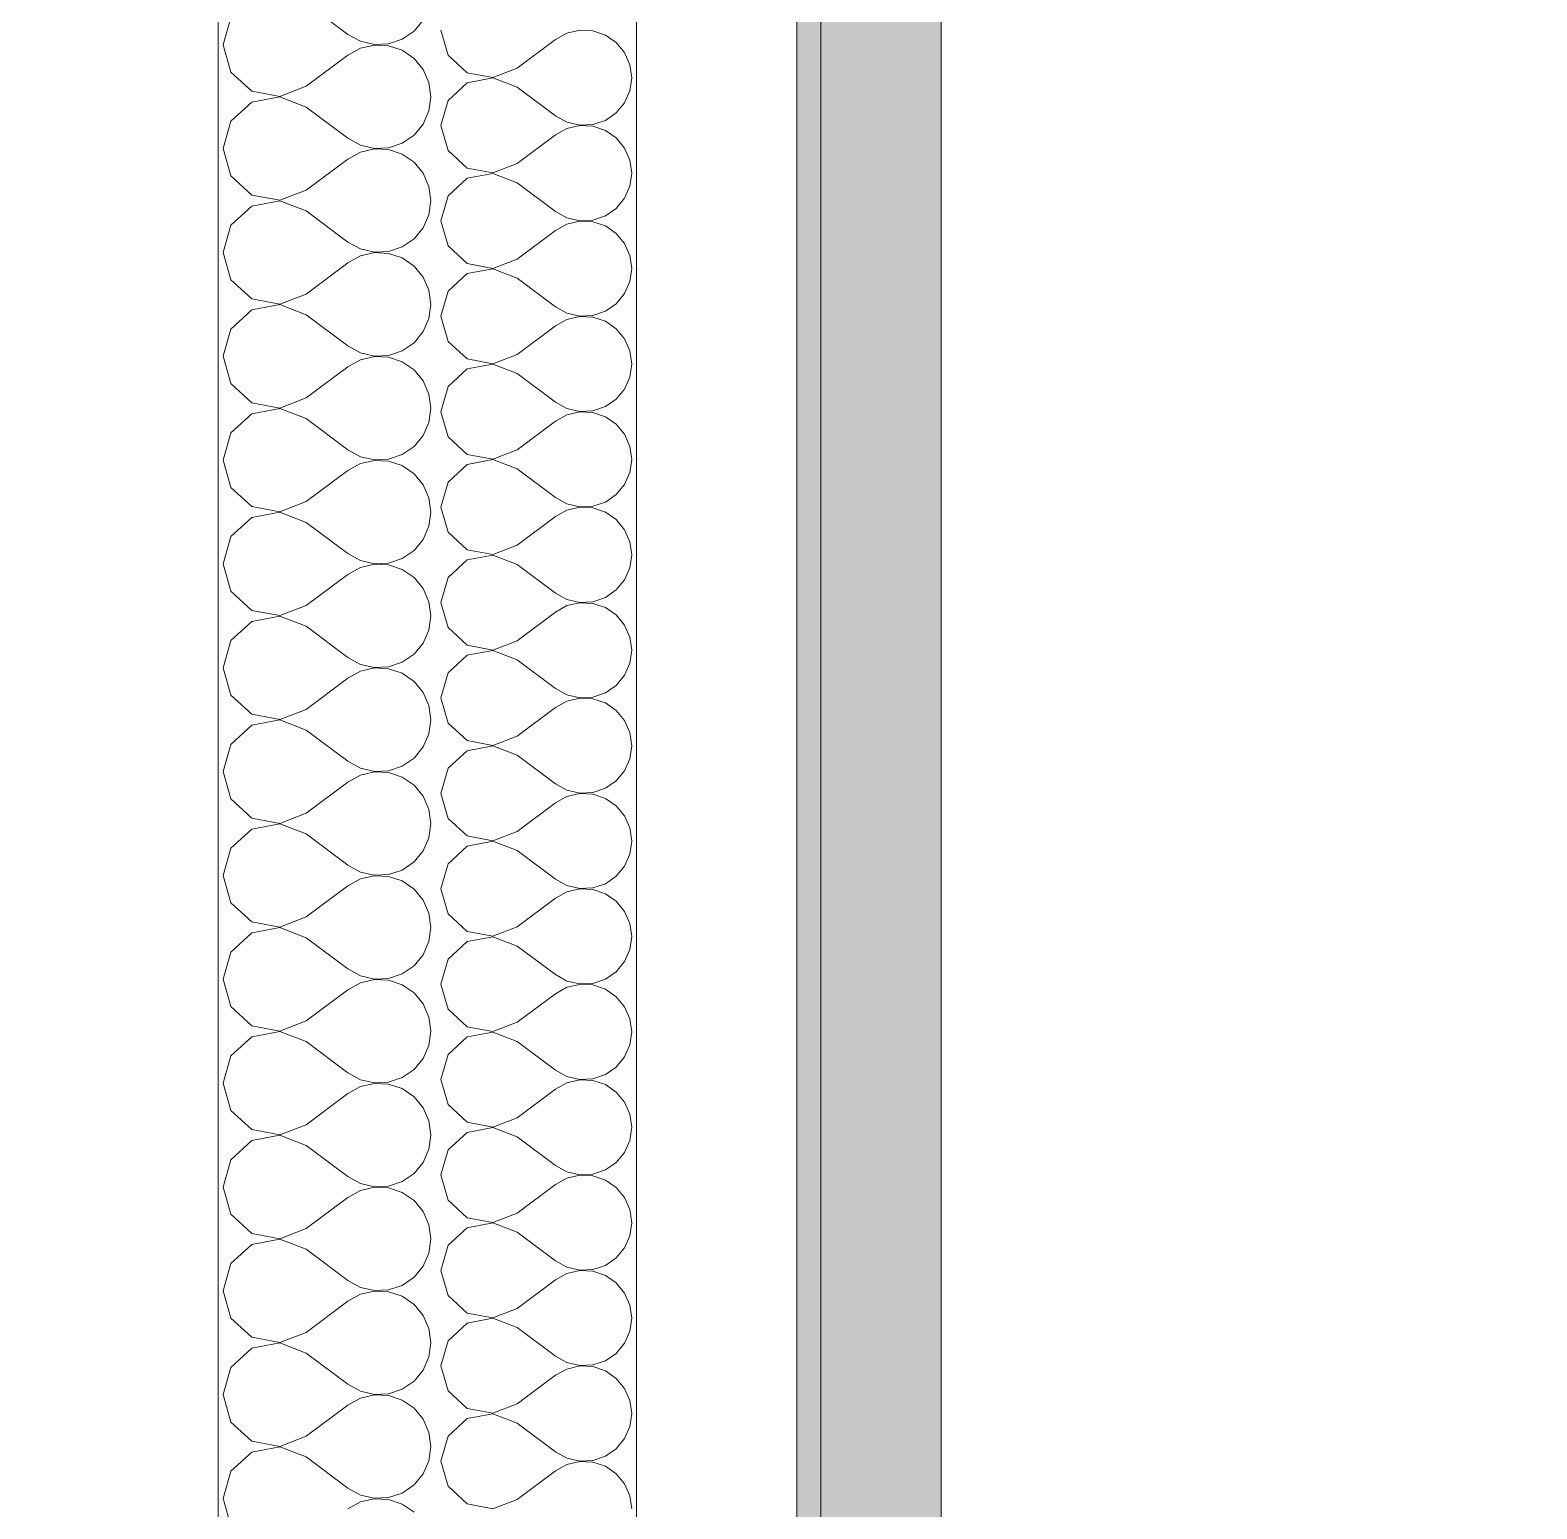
# Model space of a CAD drawing. Header units: millimetres. Extents: x -48147 to 1417267, y -496296 to 18123.
# Drawn here: x 1364998.7 to 1365203.7, y -477746.8 to -477545.6 of the extents above; entities that cross this region are included whole.
import ezdxf

# ---------------------------------------------------------------- set-up
doc = ezdxf.new("R2010")
doc.units = ezdxf.units.MM
doc.header["$MEASUREMENT"] = 0
doc.linetypes.add('Wipeout_Contour', pattern=[1000, 0, -1000])
doc.layers.add('New_A-25-M_Wall_Int', color=7, linetype='Continuous')
doc.layers.add('New_A-25-M_Wall_Int_Pen_No__1', color=7, linetype='Continuous', lineweight=13)
doc.layers.add('New_A-25-M_Wall_Int_Pen_No__107', color=7, linetype='Continuous', lineweight=15, true_color=0xa6a6a6)

# ---------------------------------------------------------------- blocks, each defined once
blk = doc.blocks.new('*X68', base_point=(1376122.47, -491272.82))
at = {"layer": 'New_A-25-M_Wall_Int_Pen_No__107', "linetype": 'Continuous'}
for p, q in [((1365054.57, -477545.55), (1365055.54, -477548.97)), ((1365064.96, -477550.75), (1365070.15, -477546.85)), ((1365071.72, -477545.98), (1365070.15, -477546.85)), ((1365073.46, -477545.58), (1365071.72, -477545.98)), ((1365075.25, -477545.67), (1365073.46, -477545.58)), ((1365076.95, -477546.24), (1365075.25, -477545.67)), ((1365078.42, -477547.25), (1365076.95, -477546.24)), ((1365055.54, -477548.97), (1365058.16, -477551.36)), ((1365079.57, -477548.63), (1365078.42, -477547.25)), ((1365080.29, -477550.27), (1365079.57, -477548.63)), ((1365061.64, -477552.02), (1365064.96, -477550.75)), ((1365080.53, -477552.04), (1365080.29, -477550.27)), ((1365058.16, -477552.73), (1365055.54, -477555.12)), ((1365058.16, -477551.36), (1365061.64, -477552.02)), ((1365061.64, -477552.07), (1365058.16, -477552.73)), ((1365064.96, -477553.34), (1365061.64, -477552.07)), ((1365064.96, -477553.34), (1365070.15, -477557.24)), ((1365080.29, -477553.82), (1365080.53, -477552.04)), ((1365055.54, -477555.12), (1365054.57, -477558.54)), ((1365079.57, -477555.46), (1365080.29, -477553.82)), ((1365070.15, -477557.24), (1365071.72, -477558.1)), ((1365076.95, -477557.85), (1365078.42, -477556.84)), ((1365078.42, -477556.84), (1365079.57, -477555.46)), ((1365054.57, -477558.54), (1365055.54, -477561.95)), ((1365071.72, -477558.97), (1365070.15, -477559.83)), ((1365071.72, -477558.1), (1365073.46, -477558.51)), ((1365073.46, -477558.56), (1365071.72, -477558.97)), ((1365073.46, -477558.51), (1365075.25, -477558.42)), ((1365075.25, -477558.65), (1365073.46, -477558.56)), ((1365075.25, -477558.42), (1365076.95, -477557.85)), ((1365076.95, -477559.22), (1365075.25, -477558.65)), ((1365078.42, -477560.23), (1365076.95, -477559.22)), ((1365064.96, -477563.73), (1365070.15, -477559.83)), ((1365079.57, -477561.61), (1365078.42, -477560.23)), ((1365055.54, -477561.95), (1365058.16, -477564.34)), ((1365080.29, -477563.25), (1365079.57, -477561.61)), ((1365080.53, -477565.03), (1365080.29, -477563.25)), ((1365058.16, -477564.34), (1365061.64, -477565)), ((1365061.64, -477565.05), (1365058.16, -477565.71)), ((1365061.64, -477565), (1365064.96, -477563.73)), ((1365064.96, -477566.32), (1365061.64, -477565.05)), ((1365080.29, -477566.8), (1365080.53, -477565.03)), ((1365058.16, -477565.71), (1365055.54, -477568.1)), ((1365064.96, -477566.32), (1365070.15, -477570.22)), ((1365079.57, -477568.44), (1365080.29, -477566.8)), ((1365055.54, -477568.1), (1365054.57, -477571.52)), ((1365078.42, -477569.82), (1365079.57, -477568.44)), ((1365054.57, -477571.52), (1365055.54, -477574.93)), ((1365070.15, -477570.22), (1365071.72, -477571.09)), ((1365071.72, -477571.09), (1365073.46, -477571.49)), ((1365073.46, -477571.54), (1365071.72, -477571.95)), ((1365073.46, -477571.49), (1365075.25, -477571.4)), ((1365075.25, -477571.63), (1365073.46, -477571.54)), ((1365075.25, -477571.4), (1365076.95, -477570.83)), ((1365076.95, -477572.2), (1365075.25, -477571.63)), ((1365076.95, -477570.83), (1365078.42, -477569.82)), ((1365064.96, -477576.71), (1365070.15, -477572.81)), ((1365071.72, -477571.95), (1365070.15, -477572.81)), ((1365078.42, -477573.22), (1365076.95, -477572.2)), ((1365079.57, -477574.6), (1365078.42, -477573.22)), ((1365055.54, -477574.93), (1365058.16, -477577.32)), ((1365080.29, -477576.23), (1365079.57, -477574.6)), ((1365058.16, -477577.32), (1365061.64, -477577.98)), ((1365061.64, -477577.98), (1365064.96, -477576.71)), ((1365080.53, -477578.01), (1365080.29, -477576.23)), ((1365058.16, -477578.69), (1365055.54, -477581.09)), ((1365061.64, -477578.03), (1365058.16, -477578.69)), ((1365064.96, -477579.31), (1365061.64, -477578.03)), ((1365064.96, -477579.31), (1365070.15, -477583.2)), ((1365079.57, -477581.42), (1365080.29, -477579.78)), ((1365080.29, -477579.78), (1365080.53, -477578.01)), ((1365055.54, -477581.09), (1365054.57, -477584.5)), ((1365078.42, -477582.8), (1365079.57, -477581.42)), ((1365070.15, -477583.2), (1365071.72, -477584.07)), ((1365071.72, -477584.07), (1365073.46, -477584.47)), ((1365075.25, -477584.39), (1365076.95, -477583.81)), ((1365076.95, -477583.81), (1365078.42, -477582.8)), ((1365054.57, -477584.5), (1365055.54, -477587.91)), ((1365064.96, -477589.69), (1365070.15, -477585.8)), ((1365071.72, -477584.93), (1365070.15, -477585.8)), ((1365073.46, -477584.52), (1365071.72, -477584.93)), ((1365073.46, -477584.47), (1365075.25, -477584.39)), ((1365075.25, -477584.61), (1365073.46, -477584.52)), ((1365076.95, -477585.18), (1365075.25, -477584.61)), ((1365078.42, -477586.2), (1365076.95, -477585.18)), ((1365055.54, -477587.91), (1365058.16, -477590.3)), ((1365079.57, -477587.58), (1365078.42, -477586.2)), ((1365080.29, -477589.22), (1365079.57, -477587.58)), ((1365061.64, -477590.96), (1365064.96, -477589.69)), ((1365080.53, -477590.99), (1365080.29, -477589.22)), ((1365058.16, -477591.67), (1365055.54, -477594.07)), ((1365058.16, -477590.3), (1365061.64, -477590.96)), ((1365061.64, -477591.02), (1365058.16, -477591.67)), ((1365064.96, -477592.29), (1365061.64, -477591.02)), ((1365064.96, -477592.29), (1365070.15, -477596.18)), ((1365080.29, -477592.76), (1365080.53, -477590.99)), ((1365055.54, -477594.07), (1365054.57, -477597.48)), ((1365079.57, -477594.4), (1365080.29, -477592.76)), ((1365070.15, -477596.18), (1365071.72, -477597.05)), ((1365076.95, -477596.79), (1365078.42, -477595.78)), ((1365078.42, -477595.78), (1365079.57, -477594.4)), ((1365054.57, -477597.48), (1365055.54, -477600.89)), ((1365071.72, -477597.91), (1365070.15, -477598.78)), ((1365071.72, -477597.05), (1365073.46, -477597.45)), ((1365073.46, -477597.51), (1365071.72, -477597.91)), ((1365073.46, -477597.45), (1365075.25, -477597.37)), ((1365075.25, -477597.59), (1365073.46, -477597.51)), ((1365075.25, -477597.37), (1365076.95, -477596.79)), ((1365076.95, -477598.17), (1365075.25, -477597.59)), ((1365078.42, -477599.18), (1365076.95, -477598.17)), ((1365064.96, -477602.67), (1365070.15, -477598.78)), ((1365079.57, -477600.56), (1365078.42, -477599.18)), ((1365055.54, -477600.89), (1365058.16, -477603.29)), ((1365080.29, -477602.2), (1365079.57, -477600.56)), ((1365080.53, -477603.97), (1365080.29, -477602.2)), ((1365058.16, -477603.29), (1365061.64, -477603.94)), ((1365061.64, -477604), (1365058.16, -477604.66)), ((1365061.64, -477603.94), (1365064.96, -477602.67)), ((1365064.96, -477605.27), (1365061.64, -477604)), ((1365080.29, -477605.74), (1365080.53, -477603.97)), ((1365058.16, -477604.66), (1365055.54, -477607.05)), ((1365064.96, -477605.27), (1365070.15, -477609.16)), ((1365079.57, -477607.38), (1365080.29, -477605.74)), ((1365055.54, -477607.05), (1365054.57, -477610.46)), ((1365078.42, -477608.76), (1365079.57, -477607.38)), ((1365054.57, -477610.46), (1365055.54, -477613.87)), ((1365070.15, -477609.16), (1365071.72, -477610.03)), ((1365071.72, -477610.03), (1365073.46, -477610.44)), ((1365073.46, -477610.49), (1365071.72, -477610.89)), ((1365073.46, -477610.44), (1365075.25, -477610.35)), ((1365075.25, -477610.57), (1365073.46, -477610.49)), ((1365075.25, -477610.35), (1365076.95, -477609.78)), ((1365076.95, -477611.15), (1365075.25, -477610.57)), ((1365076.95, -477609.78), (1365078.42, -477608.76)), ((1365064.96, -477615.65), (1365070.15, -477611.76)), ((1365071.72, -477610.89), (1365070.15, -477611.76)), ((1365078.42, -477612.16), (1365076.95, -477611.15)), ((1365079.57, -477613.54), (1365078.42, -477612.16)), ((1365055.54, -477613.87), (1365058.16, -477616.27)), ((1365080.29, -477615.18), (1365079.57, -477613.54)), ((1365058.16, -477616.27), (1365061.64, -477616.93)), ((1365061.64, -477616.93), (1365064.96, -477615.65)), ((1365080.53, -477616.95), (1365080.29, -477615.18)), ((1365058.16, -477617.64), (1365055.54, -477620.03)), ((1365061.64, -477616.98), (1365058.16, -477617.64)), ((1365064.96, -477618.25), (1365061.64, -477616.98)), ((1365064.96, -477618.25), (1365070.15, -477622.15)), ((1365079.57, -477620.36), (1365080.29, -477618.73)), ((1365080.29, -477618.73), (1365080.53, -477616.95)), ((1365055.54, -477620.03), (1365054.57, -477623.44)), ((1365078.42, -477621.74), (1365079.57, -477620.36)), ((1365070.15, -477622.15), (1365071.72, -477623.01)), ((1365071.72, -477623.01), (1365073.46, -477623.42)), ((1365075.25, -477623.33), (1365076.95, -477622.76)), ((1365076.95, -477622.76), (1365078.42, -477621.74)), ((1365054.57, -477623.44), (1365055.54, -477626.86)), ((1365064.96, -477628.64), (1365070.15, -477624.74)), ((1365071.72, -477623.87), (1365070.15, -477624.74)), ((1365073.46, -477623.47), (1365071.72, -477623.87)), ((1365073.46, -477623.42), (1365075.25, -477623.33)), ((1365075.25, -477623.56), (1365073.46, -477623.47)), ((1365076.95, -477624.13), (1365075.25, -477623.56)), ((1365078.42, -477625.14), (1365076.95, -477624.13)), ((1365055.54, -477626.86), (1365058.16, -477629.25)), ((1365079.57, -477626.52), (1365078.42, -477625.14)), ((1365080.29, -477628.16), (1365079.57, -477626.52)), ((1365061.64, -477629.91), (1365064.96, -477628.64)), ((1365080.53, -477629.93), (1365080.29, -477628.16)), ((1365058.16, -477630.62), (1365055.54, -477633.01)), ((1365058.16, -477629.25), (1365061.64, -477629.91)), ((1365061.64, -477629.96), (1365058.16, -477630.62)), ((1365064.96, -477631.23), (1365061.64, -477629.96)), ((1365064.96, -477631.23), (1365070.15, -477635.13)), ((1365080.29, -477631.71), (1365080.53, -477629.93)), ((1365055.54, -477633.01), (1365054.57, -477636.42)), ((1365079.57, -477633.35), (1365080.29, -477631.71)), ((1365070.15, -477635.13), (1365071.72, -477635.99)), ((1365076.95, -477635.74), (1365078.42, -477634.73)), ((1365078.42, -477634.73), (1365079.57, -477633.35)), ((1365054.57, -477636.42), (1365055.54, -477639.84)), ((1365071.72, -477636.86), (1365070.15, -477637.72)), ((1365071.72, -477635.99), (1365073.46, -477636.4)), ((1365073.46, -477636.45), (1365071.72, -477636.86)), ((1365073.46, -477636.4), (1365075.25, -477636.31)), ((1365075.25, -477636.54), (1365073.46, -477636.45)), ((1365075.25, -477636.31), (1365076.95, -477635.74)), ((1365076.95, -477637.11), (1365075.25, -477636.54)), ((1365078.42, -477638.12), (1365076.95, -477637.11)), ((1365064.96, -477641.62), (1365070.15, -477637.72)), ((1365079.57, -477639.5), (1365078.42, -477638.12)), ((1365055.54, -477639.84), (1365058.16, -477642.23)), ((1365080.29, -477641.14), (1365079.57, -477639.5)), ((1365080.53, -477642.92), (1365080.29, -477641.14)), ((1365058.16, -477642.23), (1365061.64, -477642.89)), ((1365061.64, -477642.94), (1365058.16, -477643.6)), ((1365061.64, -477642.89), (1365064.96, -477641.62)), ((1365064.96, -477644.21), (1365061.64, -477642.94)), ((1365080.29, -477644.69), (1365080.53, -477642.92)), ((1365058.16, -477643.6), (1365055.54, -477645.99)), ((1365064.96, -477644.21), (1365070.15, -477648.11)), ((1365079.57, -477646.33), (1365080.29, -477644.69)), ((1365055.54, -477645.99), (1365054.57, -477649.41)), ((1365078.42, -477647.71), (1365079.57, -477646.33)), ((1365054.57, -477649.41), (1365055.54, -477652.82)), ((1365070.15, -477648.11), (1365071.72, -477648.97)), ((1365071.72, -477648.97), (1365073.46, -477649.38)), ((1365073.46, -477649.43), (1365071.72, -477649.84)), ((1365073.46, -477649.38), (1365075.25, -477649.29)), ((1365075.25, -477649.52), (1365073.46, -477649.43)), ((1365075.25, -477649.29), (1365076.95, -477648.72)), ((1365076.95, -477650.09), (1365075.25, -477649.52)), ((1365076.95, -477648.72), (1365078.42, -477647.71)), ((1365064.96, -477654.6), (1365070.15, -477650.7)), ((1365071.72, -477649.84), (1365070.15, -477650.7)), ((1365078.42, -477651.11), (1365076.95, -477650.09)), ((1365079.57, -477652.48), (1365078.42, -477651.11)), ((1365055.54, -477652.82), (1365058.16, -477655.21)), ((1365080.29, -477654.12), (1365079.57, -477652.48)), ((1365058.16, -477655.21), (1365061.64, -477655.87)), ((1365061.64, -477655.87), (1365064.96, -477654.6)), ((1365080.53, -477655.9), (1365080.29, -477654.12)), ((1365058.16, -477656.58), (1365055.54, -477658.98)), ((1365061.64, -477655.92), (1365058.16, -477656.58)), ((1365064.96, -477657.2), (1365061.64, -477655.92)), ((1365064.96, -477657.2), (1365070.15, -477661.09)), ((1365079.57, -477659.31), (1365080.29, -477657.67)), ((1365080.29, -477657.67), (1365080.53, -477655.9)), ((1365055.54, -477658.98), (1365054.57, -477662.39)), ((1365078.42, -477660.69), (1365079.57, -477659.31)), ((1365070.15, -477661.09), (1365071.72, -477661.96)), ((1365071.72, -477661.96), (1365073.46, -477662.36)), ((1365075.25, -477662.28), (1365076.95, -477661.7)), ((1365076.95, -477661.7), (1365078.42, -477660.69)), ((1365054.57, -477662.39), (1365055.54, -477665.8)), ((1365064.96, -477667.58), (1365070.15, -477663.69)), ((1365071.72, -477662.82), (1365070.15, -477663.69)), ((1365073.46, -477662.41), (1365071.72, -477662.82)), ((1365073.46, -477662.36), (1365075.25, -477662.28)), ((1365075.25, -477662.5), (1365073.46, -477662.41)), ((1365076.95, -477663.07), (1365075.25, -477662.5)), ((1365078.42, -477664.09), (1365076.95, -477663.07)), ((1365055.54, -477665.8), (1365058.16, -477668.19)), ((1365079.57, -477665.47), (1365078.42, -477664.09)), ((1365080.29, -477667.11), (1365079.57, -477665.47)), ((1365061.64, -477668.85), (1365064.96, -477667.58)), ((1365080.53, -477668.88), (1365080.29, -477667.11)), ((1365058.16, -477669.56), (1365055.54, -477671.96)), ((1365058.16, -477668.19), (1365061.64, -477668.85)), ((1365061.64, -477668.91), (1365058.16, -477669.56)), ((1365064.96, -477670.18), (1365061.64, -477668.91)), ((1365064.96, -477670.18), (1365070.15, -477674.07)), ((1365080.29, -477670.65), (1365080.53, -477668.88)), ((1365055.54, -477671.96), (1365054.57, -477675.37)), ((1365079.57, -477672.29), (1365080.29, -477670.65)), ((1365070.15, -477674.07), (1365071.72, -477674.94)), ((1365076.95, -477674.68), (1365078.42, -477673.67)), ((1365078.42, -477673.67), (1365079.57, -477672.29)), ((1365054.57, -477675.37), (1365055.54, -477678.78)), ((1365071.72, -477675.8), (1365070.15, -477676.67)), ((1365071.72, -477674.94), (1365073.46, -477675.34)), ((1365073.46, -477675.4), (1365071.72, -477675.8)), ((1365073.46, -477675.34), (1365075.25, -477675.26)), ((1365075.25, -477675.48), (1365073.46, -477675.4)), ((1365075.25, -477675.26), (1365076.95, -477674.68)), ((1365076.95, -477676.05), (1365075.25, -477675.48)), ((1365078.42, -477677.07), (1365076.95, -477676.05)), ((1365064.96, -477680.56), (1365070.15, -477676.67)), ((1365079.57, -477678.45), (1365078.42, -477677.07)), ((1365055.54, -477678.78), (1365058.16, -477681.18)), ((1365080.29, -477680.09), (1365079.57, -477678.45)), ((1365080.53, -477681.86), (1365080.29, -477680.09)), ((1365058.16, -477681.18), (1365061.64, -477681.83)), ((1365061.64, -477681.89), (1365058.16, -477682.55)), ((1365061.64, -477681.83), (1365064.96, -477680.56)), ((1365064.96, -477683.16), (1365061.64, -477681.89)), ((1365080.29, -477683.63), (1365080.53, -477681.86)), ((1365058.16, -477682.55), (1365055.54, -477684.94)), ((1365064.96, -477683.16), (1365070.15, -477687.05)), ((1365079.57, -477685.27), (1365080.29, -477683.63)), ((1365055.54, -477684.94), (1365054.57, -477688.35)), ((1365078.42, -477686.65), (1365079.57, -477685.27)), ((1365054.57, -477688.35), (1365055.54, -477691.76)), ((1365070.15, -477687.05), (1365071.72, -477687.92)), ((1365071.72, -477687.92), (1365073.46, -477688.33)), ((1365073.46, -477688.38), (1365071.72, -477688.78)), ((1365073.46, -477688.33), (1365075.25, -477688.24)), ((1365075.25, -477688.46), (1365073.46, -477688.38)), ((1365075.25, -477688.24), (1365076.95, -477687.67)), ((1365076.95, -477689.04), (1365075.25, -477688.46)), ((1365076.95, -477687.67), (1365078.42, -477686.65)), ((1365064.96, -477693.54), (1365070.15, -477689.65)), ((1365071.72, -477688.78), (1365070.15, -477689.65)), ((1365078.42, -477690.05), (1365076.95, -477689.04)), ((1365079.57, -477691.43), (1365078.42, -477690.05)), ((1365055.54, -477691.76), (1365058.16, -477694.16)), ((1365080.29, -477693.07), (1365079.57, -477691.43)), ((1365058.16, -477694.16), (1365061.64, -477694.82)), ((1365061.64, -477694.82), (1365064.96, -477693.54)), ((1365080.53, -477694.84), (1365080.29, -477693.07)), ((1365058.16, -477695.53), (1365055.54, -477697.92)), ((1365061.64, -477694.87), (1365058.16, -477695.53)), ((1365064.96, -477696.14), (1365061.64, -477694.87)), ((1365064.96, -477696.14), (1365070.15, -477700.03)), ((1365079.57, -477698.25), (1365080.29, -477696.62)), ((1365080.29, -477696.62), (1365080.53, -477694.84)), ((1365055.54, -477697.92), (1365054.57, -477701.33)), ((1365078.42, -477699.63), (1365079.57, -477698.25)), ((1365070.15, -477700.03), (1365071.72, -477700.9)), ((1365071.72, -477700.9), (1365073.46, -477701.31)), ((1365075.25, -477701.22), (1365076.95, -477700.65)), ((1365076.95, -477700.65), (1365078.42, -477699.63)), ((1365054.57, -477701.33), (1365055.54, -477704.75)), ((1365064.96, -477706.53), (1365070.15, -477702.63)), ((1365071.72, -477701.76), (1365070.15, -477702.63)), ((1365073.46, -477701.36), (1365071.72, -477701.76)), ((1365073.46, -477701.31), (1365075.25, -477701.22)), ((1365075.25, -477701.45), (1365073.46, -477701.36)), ((1365076.95, -477702.02), (1365075.25, -477701.45)), ((1365078.42, -477703.03), (1365076.95, -477702.02)), ((1365055.54, -477704.75), (1365058.16, -477707.14)), ((1365079.57, -477704.41), (1365078.42, -477703.03)), ((1365080.29, -477706.05), (1365079.57, -477704.41)), ((1365061.64, -477707.8), (1365064.96, -477706.53)), ((1365080.53, -477707.82), (1365080.29, -477706.05)), ((1365058.16, -477708.51), (1365055.54, -477710.9)), ((1365058.16, -477707.14), (1365061.64, -477707.8)), ((1365061.64, -477707.85), (1365058.16, -477708.51)), ((1365064.96, -477709.12), (1365061.64, -477707.85)), ((1365064.96, -477709.12), (1365070.15, -477713.02)), ((1365080.29, -477709.6), (1365080.53, -477707.82)), ((1365055.54, -477710.9), (1365054.57, -477714.31)), ((1365079.57, -477711.24), (1365080.29, -477709.6)), ((1365070.15, -477713.02), (1365071.72, -477713.88)), ((1365076.95, -477713.63), (1365078.42, -477712.62)), ((1365078.42, -477712.62), (1365079.57, -477711.24)), ((1365054.57, -477714.31), (1365055.54, -477717.73)), ((1365071.72, -477714.75), (1365070.15, -477715.61)), ((1365071.72, -477713.88), (1365073.46, -477714.29)), ((1365073.46, -477714.34), (1365071.72, -477714.75)), ((1365073.46, -477714.29), (1365075.25, -477714.2)), ((1365075.25, -477714.43), (1365073.46, -477714.34)), ((1365075.25, -477714.2), (1365076.95, -477713.63)), ((1365076.95, -477715), (1365075.25, -477714.43)), ((1365078.42, -477716.01), (1365076.95, -477715)), ((1365064.96, -477719.51), (1365070.15, -477715.61)), ((1365079.57, -477717.39), (1365078.42, -477716.01)), ((1365055.54, -477717.73), (1365058.16, -477720.12)), ((1365080.29, -477719.03), (1365079.57, -477717.39)), ((1365080.53, -477720.81), (1365080.29, -477719.03)), ((1365058.16, -477720.12), (1365061.64, -477720.78)), ((1365061.64, -477720.83), (1365058.16, -477721.49)), ((1365061.64, -477720.78), (1365064.96, -477719.51)), ((1365064.96, -477722.1), (1365061.64, -477720.83)), ((1365080.29, -477722.58), (1365080.53, -477720.81)), ((1365058.16, -477721.49), (1365055.54, -477723.88)), ((1365064.96, -477722.1), (1365070.15, -477726)), ((1365079.57, -477724.22), (1365080.29, -477722.58)), ((1365055.54, -477723.88), (1365054.57, -477727.3)), ((1365078.42, -477725.6), (1365079.57, -477724.22)), ((1365054.57, -477727.3), (1365055.54, -477730.71)), ((1365070.15, -477726), (1365071.72, -477726.86)), ((1365071.72, -477726.86), (1365073.46, -477727.27)), ((1365073.46, -477727.32), (1365071.72, -477727.73)), ((1365073.46, -477727.27), (1365075.25, -477727.18)), ((1365075.25, -477727.41), (1365073.46, -477727.32)), ((1365075.25, -477727.18), (1365076.95, -477726.61)), ((1365076.95, -477727.98), (1365075.25, -477727.41)), ((1365076.95, -477726.61), (1365078.42, -477725.6)), ((1365064.96, -477732.49), (1365070.15, -477728.59)), ((1365071.72, -477727.73), (1365070.15, -477728.59)), ((1365078.42, -477729), (1365076.95, -477727.98)), ((1365079.57, -477730.37), (1365078.42, -477729)), ((1365055.54, -477730.71), (1365058.16, -477733.1)), ((1365080.29, -477732.01), (1365079.57, -477730.37)), ((1365058.16, -477733.1), (1365061.64, -477733.76)), ((1365061.64, -477733.76), (1365064.96, -477732.49)), ((1365080.53, -477733.79), (1365080.29, -477732.01)), ((1365058.16, -477734.47), (1365055.54, -477736.87)), ((1365061.64, -477733.81), (1365058.16, -477734.47)), ((1365064.96, -477735.09), (1365061.64, -477733.81)), ((1365064.96, -477735.09), (1365070.15, -477738.98)), ((1365079.57, -477737.2), (1365080.29, -477735.56)), ((1365080.29, -477735.56), (1365080.53, -477733.79)), ((1365055.54, -477736.87), (1365054.57, -477740.28)), ((1365078.42, -477738.58), (1365079.57, -477737.2)), ((1365070.15, -477738.98), (1365071.72, -477739.85)), ((1365071.72, -477739.85), (1365073.46, -477740.25)), ((1365075.25, -477740.16), (1365076.95, -477739.59)), ((1365076.95, -477739.59), (1365078.42, -477738.58)), ((1365054.57, -477740.28), (1365055.54, -477743.69)), ((1365064.96, -477745.47), (1365070.15, -477741.58)), ((1365071.72, -477740.71), (1365070.15, -477741.58)), ((1365073.46, -477740.3), (1365071.72, -477740.71)), ((1365073.46, -477740.25), (1365075.25, -477740.16)), ((1365075.25, -477740.39), (1365073.46, -477740.3)), ((1365076.95, -477740.96), (1365075.25, -477740.39)), ((1365078.42, -477741.98), (1365076.95, -477740.96)), ((1365055.54, -477743.69), (1365058.16, -477746.08)), ((1365079.57, -477743.36), (1365078.42, -477741.98)), ((1365080.29, -477745), (1365079.57, -477743.36)), ((1365061.64, -477746.74), (1365064.96, -477745.47)), ((1365080.53, -477746.77), (1365080.29, -477745)), ((1365058.16, -477746.08), (1365061.64, -477746.74))]:
    blk.add_line(p, q, dxfattribs=at)
blk = doc.blocks.new('Section Elem_44_2', base_point=(1376122.47, -491272.82))
at = {"layer": 'New_A-25-M_Wall_Int_Pen_No__107', "linetype": 'Continuous', "lineweight": 0, "true_color": 0x535353}
blk.add_hatch(color=251, dxfattribs=at).paths.add_polyline_path([(1365106.26, -475339.25), (1365102.99, -475339.25), (1365102.99, -479122.82), (1365106.26, -479122.82), (1365106.26, -476122.82), (1365106.26, -476097.82)])
at = {"layer": 'New_A-25-M_Wall_Int_Pen_No__1', "linetype": 'Continuous'}
blk.add_line((1365106.26, -476122.82), (1365106.26, -479122.82), dxfattribs=at)
at = {"color": 254, "linetype": 'Wipeout_Contour', "lineweight": 0, "ltscale": 8681565.631465085}
blk.add_wipeout([(1365122.62, -479122.82), (1366009.15, -479122.82), (1366009.15, -477022.82), (1366549.27, -477022.82), (1366549.27, -476122.82), (1365122.62, -476122.82)], dxfattribs=at).dxf.layer = 'New_A-25-M_Wall_Int'
at = {"layer": 'New_A-25-M_Wall_Int_Pen_No__107', "linetype": 'Continuous'}
blk.add_hatch(color=256, dxfattribs=at).paths.add_polyline_path([(1365106.26, -476122.82), (1365106.26, -479122.82), (1365122.62, -479122.82), (1365122.62, -476122.82)])
at = {"layer": 'New_A-25-M_Wall_Int_Pen_No__1', "linetype": 'Continuous'}
blk.add_line((1365122.62, -476122.82), (1365122.62, -479122.82), dxfattribs=at)
at = {"color": 254, "linetype": 'Wipeout_Contour', "lineweight": 0, "ltscale": 5784432.987416171}
blk.add_wipeout([(1365102.99, -475339.25), (1365081.18, -475339.25), (1365081.18, -479122.82), (1365102.99, -479122.82)], dxfattribs=at).dxf.layer = 'New_A-25-M_Wall_Int'
at = {"layer": 'New_A-25-M_Wall_Int_Pen_No__1', "linetype": 'Continuous'}
blk.add_line((1365102.99, -475339.25), (1365102.99, -479122.82), dxfattribs=at)
at = {"color": 254, "linetype": 'Wipeout_Contour', "lineweight": 0, "ltscale": 5784340.344564119}
blk.add_wipeout([(1365081.18, -475339.25), (1365053.92, -475339.25), (1365053.92, -479122.82), (1365081.18, -479122.82)], dxfattribs=at).dxf.layer = 'New_A-25-M_Wall_Int'
at = {"layer": 'New_A-25-M_Wall_Int_Pen_No__1', "linetype": 'Continuous'}
blk.add_line((1365081.18, -475339.25), (1365081.18, -479122.82), dxfattribs=at)
at = {"layer": 'New_A-25-M_Wall_Int'}
blk.add_blockref('*X68', (1376122.47, -491272.82), dxfattribs=at)
blk = doc.blocks.new('*X85', base_point=(1376122.47, -491272.82))
at = {"layer": 'New_A-25-M_Wall_Int_Pen_No__107', "linetype": 'Continuous'}
for p, q in [((1365036.26, -477541.91), (1365041.91, -477546.15)), ((1365026.01, -477543.84), (1365024.96, -477547.56)), ((1365050.92, -477545.71), (1365052.16, -477544.21)), ((1365041.91, -477546.15), (1365043.62, -477547.09)), ((1365043.62, -477547.09), (1365045.52, -477547.53)), ((1365047.46, -477547.44), (1365049.31, -477546.81)), ((1365049.31, -477546.81), (1365050.92, -477545.71)), ((1365024.96, -477547.56), (1365026.01, -477551.27)), ((1365036.26, -477553.21), (1365041.91, -477548.97)), ((1365043.62, -477548.03), (1365041.91, -477548.97)), ((1365045.52, -477547.59), (1365043.62, -477548.03)), ((1365045.52, -477547.53), (1365047.46, -477547.44)), ((1365047.46, -477547.68), (1365045.52, -477547.59)), ((1365049.31, -477548.3), (1365047.46, -477547.68)), ((1365050.92, -477549.41), (1365049.31, -477548.3)), ((1365026.01, -477551.27), (1365028.86, -477553.88)), ((1365052.16, -477550.91), (1365050.92, -477549.41)), ((1365052.95, -477552.69), (1365052.16, -477550.91)), ((1365032.66, -477554.59), (1365036.26, -477553.21)), ((1365053.22, -477554.62), (1365052.95, -477552.69)), ((1365028.86, -477555.37), (1365026.01, -477557.97)), ((1365028.86, -477553.88), (1365032.66, -477554.59)), ((1365032.66, -477554.65), (1365028.86, -477555.37)), ((1365036.26, -477556.04), (1365032.66, -477554.65)), ((1365052.95, -477556.55), (1365053.22, -477554.62)), ((1365036.26, -477556.04), (1365041.91, -477560.27)), ((1365052.16, -477558.34), (1365052.95, -477556.55)), ((1365026.01, -477557.97), (1365024.96, -477561.69)), ((1365050.92, -477559.84), (1365052.16, -477558.34)), ((1365041.91, -477560.27), (1365043.62, -477561.22)), ((1365043.62, -477561.22), (1365045.52, -477561.66)), ((1365047.46, -477561.56), (1365049.31, -477560.94)), ((1365049.31, -477560.94), (1365050.92, -477559.84)), ((1365024.96, -477561.69), (1365026.01, -477565.4)), ((1365036.26, -477567.34), (1365041.91, -477563.1)), ((1365043.62, -477562.16), (1365041.91, -477563.1)), ((1365045.52, -477561.71), (1365043.62, -477562.16)), ((1365045.52, -477561.66), (1365047.46, -477561.56)), ((1365047.46, -477561.81), (1365045.52, -477561.71)), ((1365049.31, -477562.43), (1365047.46, -477561.81)), ((1365050.92, -477563.54), (1365049.31, -477562.43)), ((1365052.16, -477565.04), (1365050.92, -477563.54)), ((1365026.01, -477565.4), (1365028.86, -477568)), ((1365052.95, -477566.82), (1365052.16, -477565.04)), ((1365032.66, -477568.72), (1365036.26, -477567.34)), ((1365053.22, -477568.75), (1365052.95, -477566.82)), ((1365028.86, -477569.5), (1365026.01, -477572.1)), ((1365028.86, -477568), (1365032.66, -477568.72)), ((1365032.66, -477568.78), (1365028.86, -477569.5)), ((1365036.26, -477570.16), (1365032.66, -477568.78)), ((1365052.95, -477570.68), (1365053.22, -477568.75)), ((1365036.26, -477570.16), (1365041.91, -477574.4)), ((1365052.16, -477572.46), (1365052.95, -477570.68)), ((1365026.01, -477572.1), (1365024.96, -477575.81)), ((1365050.92, -477573.96), (1365052.16, -477572.46)), ((1365024.96, -477575.81), (1365026.01, -477579.53)), ((1365041.91, -477574.4), (1365043.62, -477575.34)), ((1365043.62, -477575.34), (1365045.52, -477575.79)), ((1365045.52, -477575.84), (1365043.62, -477576.28)), ((1365045.52, -477575.79), (1365047.46, -477575.69)), ((1365047.46, -477575.94), (1365045.52, -477575.84)), ((1365047.46, -477575.69), (1365049.31, -477575.07)), ((1365049.31, -477575.07), (1365050.92, -477573.96)), ((1365036.26, -477581.47), (1365041.91, -477577.23)), ((1365043.62, -477576.28), (1365041.91, -477577.23)), ((1365049.31, -477576.56), (1365047.46, -477575.94)), ((1365050.92, -477577.66), (1365049.31, -477576.56)), ((1365052.16, -477579.16), (1365050.92, -477577.66)), ((1365026.01, -477579.53), (1365028.86, -477582.13)), ((1365052.95, -477580.95), (1365052.16, -477579.16)), ((1365032.66, -477582.85), (1365036.26, -477581.47)), ((1365053.22, -477582.88), (1365052.95, -477580.95)), ((1365028.86, -477583.62), (1365026.01, -477586.23)), ((1365028.86, -477582.13), (1365032.66, -477582.85)), ((1365032.66, -477582.91), (1365028.86, -477583.62)), ((1365036.26, -477584.29), (1365032.66, -477582.91)), ((1365052.95, -477584.81), (1365053.22, -477582.88)), ((1365036.26, -477584.29), (1365041.91, -477588.53)), ((1365052.16, -477586.59), (1365052.95, -477584.81)), ((1365026.01, -477586.23), (1365024.96, -477589.94)), ((1365049.31, -477589.2), (1365050.92, -477588.09)), ((1365050.92, -477588.09), (1365052.16, -477586.59)), ((1365024.96, -477589.94), (1365026.01, -477593.66)), ((1365041.91, -477588.53), (1365043.62, -477589.47)), ((1365043.62, -477589.47), (1365045.52, -477589.91)), ((1365045.52, -477589.97), (1365043.62, -477590.41)), ((1365045.52, -477589.91), (1365047.46, -477589.82)), ((1365047.46, -477590.07), (1365045.52, -477589.97)), ((1365047.46, -477589.82), (1365049.31, -477589.2)), ((1365049.31, -477590.69), (1365047.46, -477590.07)), ((1365036.26, -477595.59), (1365041.91, -477591.36)), ((1365043.62, -477590.41), (1365041.91, -477591.36)), ((1365050.92, -477591.79), (1365049.31, -477590.69)), ((1365052.16, -477593.29), (1365050.92, -477591.79)), ((1365026.01, -477593.66), (1365028.86, -477596.26)), ((1365052.95, -477595.08), (1365052.16, -477593.29)), ((1365028.86, -477596.26), (1365032.66, -477596.98)), ((1365032.66, -477596.98), (1365036.26, -477595.59)), ((1365053.22, -477597.01), (1365052.95, -477595.08)), ((1365028.86, -477597.75), (1365026.01, -477600.36)), ((1365032.66, -477597.03), (1365028.86, -477597.75)), ((1365036.26, -477598.42), (1365032.66, -477597.03)), ((1365036.26, -477598.42), (1365041.91, -477602.66)), ((1365052.95, -477598.94), (1365053.22, -477597.01)), ((1365026.01, -477600.36), (1365024.96, -477604.07)), ((1365052.16, -477600.72), (1365052.95, -477598.94)), ((1365049.31, -477603.32), (1365050.92, -477602.22)), ((1365050.92, -477602.22), (1365052.16, -477600.72)), ((1365024.96, -477604.07), (1365026.01, -477607.78)), ((1365041.91, -477602.66), (1365043.62, -477603.6)), ((1365043.62, -477604.54), (1365041.91, -477605.48)), ((1365043.62, -477603.6), (1365045.52, -477604.04)), ((1365045.52, -477604.1), (1365043.62, -477604.54)), ((1365045.52, -477604.04), (1365047.46, -477603.95)), ((1365047.46, -477604.19), (1365045.52, -477604.1)), ((1365047.46, -477603.95), (1365049.31, -477603.32)), ((1365049.31, -477604.82), (1365047.46, -477604.19)), ((1365036.26, -477609.72), (1365041.91, -477605.48)), ((1365050.92, -477605.92), (1365049.31, -477604.82)), ((1365052.16, -477607.42), (1365050.92, -477605.92)), ((1365026.01, -477607.78), (1365028.86, -477610.39)), ((1365052.95, -477609.2), (1365052.16, -477607.42)), ((1365028.86, -477610.39), (1365032.66, -477611.11)), ((1365032.66, -477611.11), (1365036.26, -477609.72)), ((1365053.22, -477611.13), (1365052.95, -477609.2)), ((1365028.86, -477611.88), (1365026.01, -477614.48)), ((1365032.66, -477611.16), (1365028.86, -477611.88)), ((1365036.26, -477612.55), (1365032.66, -477611.16)), ((1365036.26, -477612.55), (1365041.91, -477616.79)), ((1365052.95, -477613.06), (1365053.22, -477611.13)), ((1365026.01, -477614.48), (1365024.96, -477618.2)), ((1365050.92, -477616.35), (1365052.16, -477614.85)), ((1365052.16, -477614.85), (1365052.95, -477613.06)), ((1365041.91, -477616.79), (1365043.62, -477617.73)), ((1365049.31, -477617.45), (1365050.92, -477616.35)), ((1365024.96, -477618.2), (1365026.01, -477621.91)), ((1365043.62, -477618.67), (1365041.91, -477619.61)), ((1365043.62, -477617.73), (1365045.52, -477618.17)), ((1365045.52, -477618.23), (1365043.62, -477618.67)), ((1365045.52, -477618.17), (1365047.46, -477618.08)), ((1365047.46, -477618.32), (1365045.52, -477618.23)), ((1365047.46, -477618.08), (1365049.31, -477617.45)), ((1365049.31, -477618.94), (1365047.46, -477618.32)), ((1365050.92, -477620.05), (1365049.31, -477618.94)), ((1365036.26, -477623.85), (1365041.91, -477619.61)), ((1365052.16, -477621.55), (1365050.92, -477620.05)), ((1365026.01, -477621.91), (1365028.86, -477624.52)), ((1365052.95, -477623.33), (1365052.16, -477621.55)), ((1365028.86, -477624.52), (1365032.66, -477625.23)), ((1365032.66, -477625.23), (1365036.26, -477623.85)), ((1365053.22, -477625.26), (1365052.95, -477623.33)), ((1365028.86, -477626.01), (1365026.01, -477628.61)), ((1365032.66, -477625.29), (1365028.86, -477626.01)), ((1365036.26, -477626.67), (1365032.66, -477625.29)), ((1365036.26, -477626.67), (1365041.91, -477630.91)), ((1365052.95, -477627.19), (1365053.22, -477625.26)), ((1365026.01, -477628.61), (1365024.96, -477632.33)), ((1365050.92, -477630.48), (1365052.16, -477628.98)), ((1365052.16, -477628.98), (1365052.95, -477627.19)), ((1365041.91, -477630.91), (1365043.62, -477631.86)), ((1365049.31, -477631.58), (1365050.92, -477630.48)), ((1365024.96, -477632.33), (1365026.01, -477636.04)), ((1365043.62, -477632.8), (1365041.91, -477633.74)), ((1365043.62, -477631.86), (1365045.52, -477632.3)), ((1365045.52, -477632.35), (1365043.62, -477632.8)), ((1365045.52, -477632.3), (1365047.46, -477632.2)), ((1365047.46, -477632.45), (1365045.52, -477632.35)), ((1365047.46, -477632.2), (1365049.31, -477631.58)), ((1365049.31, -477633.07), (1365047.46, -477632.45)), ((1365050.92, -477634.18), (1365049.31, -477633.07)), ((1365036.26, -477637.98), (1365041.91, -477633.74)), ((1365052.16, -477635.68), (1365050.92, -477634.18)), ((1365026.01, -477636.04), (1365028.86, -477638.64)), ((1365052.95, -477637.46), (1365052.16, -477635.68)), ((1365028.86, -477638.64), (1365032.66, -477639.36)), ((1365032.66, -477639.42), (1365028.86, -477640.14)), ((1365032.66, -477639.36), (1365036.26, -477637.98)), ((1365036.26, -477640.8), (1365032.66, -477639.42)), ((1365053.22, -477639.39), (1365052.95, -477637.46)), ((1365052.95, -477641.32), (1365053.22, -477639.39)), ((1365028.86, -477640.14), (1365026.01, -477642.74)), ((1365036.26, -477640.8), (1365041.91, -477645.04)), ((1365052.16, -477643.1), (1365052.95, -477641.32)), ((1365026.01, -477642.74), (1365024.96, -477646.45)), ((1365050.92, -477644.6), (1365052.16, -477643.1)), ((1365041.91, -477645.04), (1365043.62, -477645.98)), ((1365049.31, -477645.71), (1365050.92, -477644.6)), ((1365024.96, -477646.45), (1365026.01, -477650.17)), ((1365043.62, -477646.92), (1365041.91, -477647.87)), ((1365043.62, -477645.98), (1365045.52, -477646.43)), ((1365045.52, -477646.48), (1365043.62, -477646.92)), ((1365045.52, -477646.43), (1365047.46, -477646.33)), ((1365047.46, -477646.58), (1365045.52, -477646.48)), ((1365047.46, -477646.33), (1365049.31, -477645.71)), ((1365049.31, -477647.2), (1365047.46, -477646.58)), ((1365050.92, -477648.3), (1365049.31, -477647.2)), ((1365036.26, -477652.11), (1365041.91, -477647.87)), ((1365052.16, -477649.8), (1365050.92, -477648.3)), ((1365026.01, -477650.17), (1365028.86, -477652.77)), ((1365052.95, -477651.59), (1365052.16, -477649.8)), ((1365053.22, -477653.52), (1365052.95, -477651.59)), ((1365028.86, -477652.77), (1365032.66, -477653.49)), ((1365032.66, -477653.55), (1365028.86, -477654.26)), ((1365032.66, -477653.49), (1365036.26, -477652.11)), ((1365036.26, -477654.93), (1365032.66, -477653.55)), ((1365052.95, -477655.45), (1365053.22, -477653.52)), ((1365028.86, -477654.26), (1365026.01, -477656.87)), ((1365036.26, -477654.93), (1365041.91, -477659.17)), ((1365052.16, -477657.23), (1365052.95, -477655.45)), ((1365026.01, -477656.87), (1365024.96, -477660.58)), ((1365050.92, -477658.73), (1365052.16, -477657.23)), ((1365041.91, -477659.17), (1365043.62, -477660.11)), ((1365047.46, -477660.46), (1365049.31, -477659.84)), ((1365049.31, -477659.84), (1365050.92, -477658.73)), ((1365024.96, -477660.58), (1365026.01, -477664.3)), ((1365036.26, -477666.23), (1365041.91, -477661.99)), ((1365043.62, -477661.05), (1365041.91, -477661.99)), ((1365043.62, -477660.11), (1365045.52, -477660.55)), ((1365045.52, -477660.61), (1365043.62, -477661.05)), ((1365045.52, -477660.55), (1365047.46, -477660.46)), ((1365047.46, -477660.7), (1365045.52, -477660.61)), ((1365049.31, -477661.33), (1365047.46, -477660.7)), ((1365050.92, -477662.43), (1365049.31, -477661.33)), ((1365052.16, -477663.93), (1365050.92, -477662.43)), ((1365052.95, -477665.72), (1365052.16, -477663.93)), ((1365026.01, -477664.3), (1365028.86, -477666.9)), ((1365053.22, -477667.65), (1365052.95, -477665.72)), ((1365028.86, -477666.9), (1365032.66, -477667.62)), ((1365032.66, -477667.67), (1365028.86, -477668.39)), ((1365032.66, -477667.62), (1365036.26, -477666.23)), ((1365036.26, -477669.06), (1365032.66, -477667.67)), ((1365052.95, -477669.58), (1365053.22, -477667.65)), ((1365028.86, -477668.39), (1365026.01, -477671)), ((1365036.26, -477669.06), (1365041.91, -477673.3)), ((1365052.16, -477671.36), (1365052.95, -477669.58)), ((1365026.01, -477671), (1365024.96, -477674.71)), ((1365050.92, -477672.86), (1365052.16, -477671.36)), ((1365041.91, -477673.3), (1365043.62, -477674.24)), ((1365043.62, -477674.24), (1365045.52, -477674.68)), ((1365047.46, -477674.59), (1365049.31, -477673.96)), ((1365049.31, -477673.96), (1365050.92, -477672.86)), ((1365024.96, -477674.71), (1365026.01, -477678.42)), ((1365036.26, -477680.36), (1365041.91, -477676.12)), ((1365043.62, -477675.18), (1365041.91, -477676.12)), ((1365045.52, -477674.74), (1365043.62, -477675.18)), ((1365045.52, -477674.68), (1365047.46, -477674.59)), ((1365047.46, -477674.83), (1365045.52, -477674.74)), ((1365049.31, -477675.46), (1365047.46, -477674.83)), ((1365050.92, -477676.56), (1365049.31, -477675.46)), ((1365052.16, -477678.06), (1365050.92, -477676.56)), ((1365052.95, -477679.84), (1365052.16, -477678.06)), ((1365026.01, -477678.42), (1365028.86, -477681.03)), ((1365032.66, -477681.75), (1365036.26, -477680.36)), ((1365053.22, -477681.77), (1365052.95, -477679.84)), ((1365028.86, -477681.03), (1365032.66, -477681.75)), ((1365032.66, -477681.8), (1365028.86, -477682.52)), ((1365036.26, -477683.19), (1365032.66, -477681.8)), ((1365052.95, -477683.7), (1365053.22, -477681.77)), ((1365028.86, -477682.52), (1365026.01, -477685.12)), ((1365036.26, -477683.19), (1365041.91, -477687.42)), ((1365052.16, -477685.49), (1365052.95, -477683.7)), ((1365026.01, -477685.12), (1365024.96, -477688.84)), ((1365050.92, -477686.99), (1365052.16, -477685.49)), ((1365041.91, -477687.42), (1365043.62, -477688.37)), ((1365043.62, -477688.37), (1365045.52, -477688.81)), ((1365047.46, -477688.71), (1365049.31, -477688.09)), ((1365049.31, -477688.09), (1365050.92, -477686.99)), ((1365024.96, -477688.84), (1365026.01, -477692.55)), ((1365036.26, -477694.49), (1365041.91, -477690.25)), ((1365043.62, -477689.31), (1365041.91, -477690.25)), ((1365045.52, -477688.87), (1365043.62, -477689.31)), ((1365045.52, -477688.81), (1365047.46, -477688.71)), ((1365047.46, -477688.96), (1365045.52, -477688.87)), ((1365049.31, -477689.58), (1365047.46, -477688.96)), ((1365050.92, -477690.69), (1365049.31, -477689.58)), ((1365052.16, -477692.19), (1365050.92, -477690.69)), ((1365026.01, -477692.55), (1365028.86, -477695.16)), ((1365052.95, -477693.97), (1365052.16, -477692.19)), ((1365032.66, -477695.87), (1365036.26, -477694.49)), ((1365053.22, -477695.9), (1365052.95, -477693.97)), ((1365028.86, -477696.65), (1365026.01, -477699.25)), ((1365028.86, -477695.16), (1365032.66, -477695.87)), ((1365032.66, -477695.93), (1365028.86, -477696.65)), ((1365036.26, -477697.31), (1365032.66, -477695.93)), ((1365052.95, -477697.83), (1365053.22, -477695.9)), ((1365036.26, -477697.31), (1365041.91, -477701.55)), ((1365052.16, -477699.62), (1365052.95, -477697.83)), ((1365026.01, -477699.25), (1365024.96, -477702.97)), ((1365050.92, -477701.12), (1365052.16, -477699.62)), ((1365024.96, -477702.97), (1365026.01, -477706.68)), ((1365041.91, -477701.55), (1365043.62, -477702.5)), ((1365043.62, -477702.5), (1365045.52, -477702.94)), ((1365045.52, -477702.99), (1365043.62, -477703.44)), ((1365045.52, -477702.94), (1365047.46, -477702.84)), ((1365047.46, -477703.09), (1365045.52, -477702.99)), ((1365047.46, -477702.84), (1365049.31, -477702.22)), ((1365049.31, -477702.22), (1365050.92, -477701.12)), ((1365036.26, -477708.62), (1365041.91, -477704.38)), ((1365043.62, -477703.44), (1365041.91, -477704.38)), ((1365049.31, -477703.71), (1365047.46, -477703.09)), ((1365050.92, -477704.82), (1365049.31, -477703.71)), ((1365052.16, -477706.32), (1365050.92, -477704.82)), ((1365026.01, -477706.68), (1365028.86, -477709.28)), ((1365052.95, -477708.1), (1365052.16, -477706.32)), ((1365032.66, -477710), (1365036.26, -477708.62)), ((1365053.22, -477710.03), (1365052.95, -477708.1)), ((1365028.86, -477710.78), (1365026.01, -477713.38)), ((1365028.86, -477709.28), (1365032.66, -477710)), ((1365032.66, -477710.06), (1365028.86, -477710.78)), ((1365036.26, -477711.44), (1365032.66, -477710.06)), ((1365052.95, -477711.96), (1365053.22, -477710.03)), ((1365036.26, -477711.44), (1365041.91, -477715.68)), ((1365052.16, -477713.74), (1365052.95, -477711.96)), ((1365026.01, -477713.38), (1365024.96, -477717.09)), ((1365049.31, -477716.35), (1365050.92, -477715.24)), ((1365050.92, -477715.24), (1365052.16, -477713.74)), ((1365024.96, -477717.09), (1365026.01, -477720.81)), ((1365041.91, -477715.68), (1365043.62, -477716.62)), ((1365043.62, -477716.62), (1365045.52, -477717.07)), ((1365045.52, -477717.12), (1365043.62, -477717.56)), ((1365045.52, -477717.07), (1365047.46, -477716.97)), ((1365047.46, -477717.22), (1365045.52, -477717.12)), ((1365047.46, -477716.97), (1365049.31, -477716.35)), ((1365049.31, -477717.84), (1365047.46, -477717.22)), ((1365036.26, -477722.74), (1365041.91, -477718.51)), ((1365043.62, -477717.56), (1365041.91, -477718.51)), ((1365050.92, -477718.94), (1365049.31, -477717.84)), ((1365052.16, -477720.44), (1365050.92, -477718.94)), ((1365026.01, -477720.81), (1365028.86, -477723.41)), ((1365052.95, -477722.23), (1365052.16, -477720.44)), ((1365028.86, -477723.41), (1365032.66, -477724.13)), ((1365032.66, -477724.13), (1365036.26, -477722.74)), ((1365053.22, -477724.16), (1365052.95, -477722.23)), ((1365028.86, -477724.9), (1365026.01, -477727.51)), ((1365032.66, -477724.19), (1365028.86, -477724.9)), ((1365036.26, -477725.57), (1365032.66, -477724.19)), ((1365052.95, -477726.09), (1365053.22, -477724.16)), ((1365026.01, -477727.51), (1365024.96, -477731.22)), ((1365036.26, -477725.57), (1365041.91, -477729.81)), ((1365052.16, -477727.87), (1365052.95, -477726.09)), ((1365049.31, -477730.48), (1365050.92, -477729.37)), ((1365050.92, -477729.37), (1365052.16, -477727.87)), ((1365024.96, -477731.22), (1365026.01, -477734.94)), ((1365041.91, -477729.81), (1365043.62, -477730.75)), ((1365043.62, -477731.69), (1365041.91, -477732.63)), ((1365043.62, -477730.75), (1365045.52, -477731.19)), ((1365045.52, -477731.25), (1365043.62, -477731.69)), ((1365045.52, -477731.19), (1365047.46, -477731.1)), ((1365047.46, -477731.34), (1365045.52, -477731.25)), ((1365047.46, -477731.1), (1365049.31, -477730.48)), ((1365049.31, -477731.97), (1365047.46, -477731.34)), ((1365036.26, -477736.87), (1365041.91, -477732.63)), ((1365050.92, -477733.07), (1365049.31, -477731.97)), ((1365052.16, -477734.57), (1365050.92, -477733.07)), ((1365026.01, -477734.94), (1365028.86, -477737.54)), ((1365052.95, -477736.36), (1365052.16, -477734.57)), ((1365028.86, -477737.54), (1365032.66, -477738.26)), ((1365032.66, -477738.26), (1365036.26, -477736.87)), ((1365053.22, -477738.29), (1365052.95, -477736.36)), ((1365028.86, -477739.03), (1365026.01, -477741.64)), ((1365032.66, -477738.31), (1365028.86, -477739.03)), ((1365036.26, -477739.7), (1365032.66, -477738.31)), ((1365036.26, -477739.7), (1365041.91, -477743.94)), ((1365052.95, -477740.22), (1365053.22, -477738.29)), ((1365026.01, -477741.64), (1365024.96, -477745.35)), ((1365052.16, -477742), (1365052.95, -477740.22)), ((1365041.91, -477743.94), (1365043.62, -477744.88)), ((1365049.31, -477744.6), (1365050.92, -477743.5)), ((1365050.92, -477743.5), (1365052.16, -477742)), ((1365024.96, -477745.35), (1365026.01, -477749.06)), ((1365043.62, -477745.82), (1365041.91, -477746.76)), ((1365043.62, -477744.88), (1365045.52, -477745.32)), ((1365045.52, -477745.38), (1365043.62, -477745.82)), ((1365045.52, -477745.32), (1365047.46, -477745.23)), ((1365047.46, -477745.47), (1365045.52, -477745.38)), ((1365047.46, -477745.23), (1365049.31, -477744.6)), ((1365049.31, -477746.1), (1365047.46, -477745.47)), ((1365050.92, -477747.2), (1365049.31, -477746.1))]:
    blk.add_line(p, q, dxfattribs=at)
blk = doc.blocks.new('Section Elem_60_2', base_point=(1376122.47, -491272.82))
at = {"color": 254, "linetype": 'Wipeout_Contour', "lineweight": 0, "ltscale": 5784082.158192487}
blk.add_wipeout([(1364974.1, -479122.82), (1365024.25, -479122.82), (1365024.25, -475339.25), (1364974.1, -475339.25)], dxfattribs=at).dxf.layer = 'New_A-25-M_Wall_Int'
at = {"color": 254, "linetype": 'Wipeout_Contour', "lineweight": 0, "ltscale": 5784232.863592307}
blk.add_wipeout([(1365024.25, -479122.82), (1365053.92, -479122.82), (1365053.92, -475339.25), (1365024.25, -475339.25)], dxfattribs=at).dxf.layer = 'New_A-25-M_Wall_Int'
at = {"layer": 'New_A-25-M_Wall_Int_Pen_No__1', "linetype": 'Continuous'}
blk.add_line((1365024.25, -475339.25), (1365024.25, -479122.82), dxfattribs=at)
at = {"layer": 'New_A-25-M_Wall_Int'}
blk.add_blockref('*X85', (1376122.47, -491272.82), dxfattribs=at)

msp = doc.modelspace()

# ---------------------------------------------------------------- block references
at = {"layer": 'New_A-25-M_Wall_Int'}
msp.add_blockref('Section Elem_44_2', (1376122.47, -491272.82), dxfattribs=at)

# ---------------------------------------------------------------- next in the draw order: block references
msp.add_blockref('Section Elem_60_2', (1376122.47, -491272.82), dxfattribs=at)

doc.saveas('drawing.dxf')
